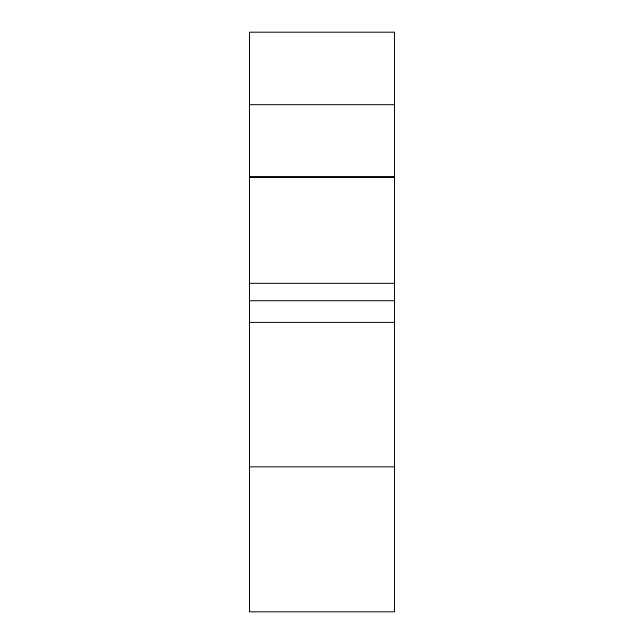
<?xml version="1.0" encoding="UTF-8"?>
<svg xmlns="http://www.w3.org/2000/svg" width="644" height="644" viewBox="0 0 644 644"><rect width="100%" height="100%" fill="white"/><g stroke="black" fill="none" stroke-linecap="round" stroke-linejoin="round"><path stroke-width="0.97" d="M249.518 104.682L394.482 104.682M249.518 176.915L394.482 176.915M249.518 177.164L394.482 177.164M249.518 177.446L394.482 177.446M249.518 283.336L394.482 283.336M249.518 300.732L394.482 300.732M249.518 322.411L394.482 322.411M249.518 466.836L394.482 466.836M394.482 32.2L249.518 32.2L249.518 611.8L394.482 611.8L394.482 32.2"/></g></svg>
